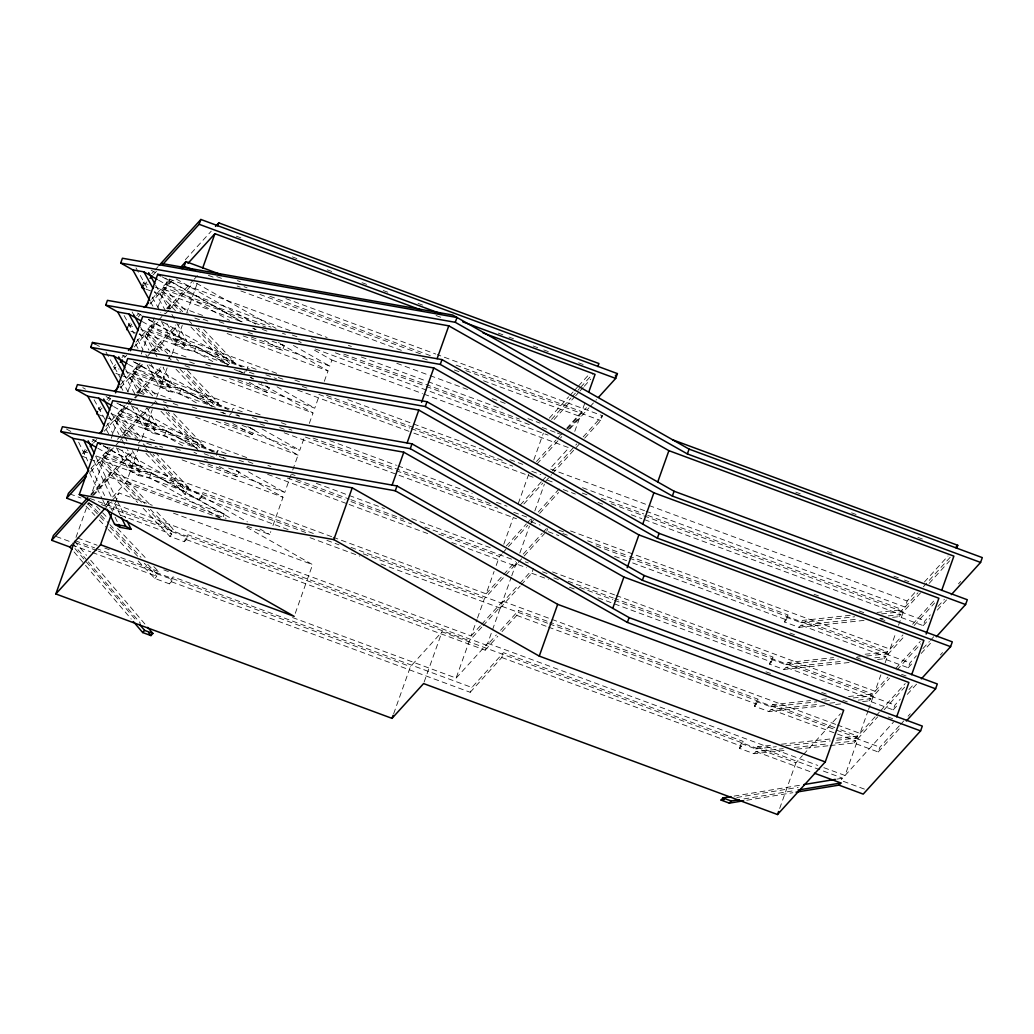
<?xml version="1.0" encoding="UTF-8"?>
<svg xmlns="http://www.w3.org/2000/svg" width="1034" height="1034" viewBox="0 0 1034 1034"><rect width="100%" height="100%" fill="white"/><g stroke="black" fill="none" stroke-linecap="round" stroke-linejoin="round"><path stroke-width="0.75" stroke-dasharray="5 3.75" d="M82.552 453.655L85.564 448.885M127.544 327.3L130.349 322.75M142.11 286.379L143.403 282.773L145.342 280.628M75.986 537.396L88.2 503.08M119.362 441.35L104.266 457.972L90.979 495.286L130.866 451.341M331.643 536.672L105.985 453.163L108.105 447.192M111.297 438.248L112.887 433.763M113.417 432.277L119.259 415.862L127.88 406.362M246.687 457.558L120.978 411.041L123.098 405.082M127.88 391.64L134.265 373.739L143.959 363.05M260.167 414.88L135.971 368.931L138.117 362.908M141.296 353.964L149.258 331.617L157.879 322.117M276.673 373.326L150.977 326.809L154.156 317.852M157.879 307.408L164.251 289.507L173.958 278.818M290.166 330.647L165.97 284.686L168.115 278.676L327.132 337.511M92.362 495.506L109.165 476.997L110.884 472.176L224.158 514.092L222.866 517.711M154.57 440.678L125.877 430.066L124.158 434.875L130.206 437.111M139.163 392.752L140.87 387.944L171.075 399.124M186.081 357.001L155.875 345.821L154.156 350.642L157.181 351.754M202.586 315.448L170.868 303.712L169.162 308.52L173.686 310.2M112.46 511.248L118.962 492.972L152.244 505.29M112.628 497.031L126.652 481.586L139.926 444.284M142.175 437.977L152.269 409.632M156.638 397.353L167.275 367.509M172.174 353.744L182.268 325.387M186.637 313.121L197.274 283.264M219.635 517.323L149.555 477.579L138.453 475.601L140.159 470.793L130.542 465.339L122.025 449.997M182.772 445.783L164.548 435.456L153.446 433.492L155.165 428.671L145.548 423.216L136.242 406.478M196.37 402.872L179.541 393.334L168.439 391.369L170.158 386.561L160.541 381.107L151.235 364.369M212.771 361.551L194.547 351.211L183.445 349.246L185.151 344.438L175.547 338.984L167.017 323.642M149.555 477.579L151.261 472.758L140.159 470.793M164.548 435.456L166.267 430.635L155.165 428.671M179.541 393.334L181.26 388.526L170.158 386.561M194.547 351.211L196.253 346.403L185.151 344.438M138.168 560.945L154.816 578.458L169.369 583.835L171.088 579.027L173.027 576.882L471.892 687.481L503.48 652.687L743.136 741.378L741.417 746.186L739.478 748.332L754.032 753.708L787.339 750.141M143.17 508.314L169.809 536.336L184.375 541.726L186.081 536.904L188.033 534.772L486.898 645.358L496.372 634.928M145.962 453.357L184.815 494.213L199.368 499.603L201.087 494.795L203.026 492.649L314.724 533.983M245.213 370.844L244.36 373.248L234.175 369.474M169.369 583.835L171.321 581.703L173.027 576.882M184.375 541.726L186.314 539.58L188.033 534.772M199.368 499.603L201.307 497.457L203.026 492.649M216.313 455.348L218.019 450.527L227.079 453.887M231.732 412.023L233.025 408.417L243.585 412.32M246.299 371.103L248.018 366.294L257.078 369.642M199.678 462.818L237.432 476.79L239.151 471.982L233.542 468.803M216.184 421.265L252.438 434.668L254.144 429.86L248.548 426.68M229.677 378.586L267.431 392.558L269.15 387.737L264.937 385.359M243.158 335.908L282.424 350.436L284.143 345.614L278.547 342.448M247.152 526.177L269.758 534.539L270.818 531.554M272.937 525.595L283.032 497.238L234.175 469.526M207.924 463.995L284.751 492.43L292.195 471.53M292.725 470.043L298.038 455.115L247.772 426.615M224.43 422.441L299.744 450.307L304.526 436.878M309.308 423.449L313.031 413.005L261.382 383.704M237.923 379.762L314.75 408.184L319.532 394.755M324.314 381.326L328.036 370.883L277.771 342.383M251.417 337.084L329.743 366.075L331.888 360.052L312.346 348.962M295.272 613.33L312.604 564.629L245.187 526.396M393.644 713.796L410.446 666.607L442.022 631.826L795.934 762.782L802.449 755.608M424.134 682.052L442.022 631.826M292.557 617.544L456.123 678.071L469.41 640.757L482.051 626.85M107.639 501.451L471.129 635.949L476.971 619.534M477.501 618.048L484.416 598.647L515.992 563.853L526.59 567.782M333.155 537.228L486.122 593.826L494.097 571.453M496.217 565.482L499.409 556.525L501.516 554.211M503.778 544.246L513.342 517.388M518.267 503.571L528.878 473.779M533.777 460.014L543.341 433.156M171.321 581.703L470.186 692.289L471.892 687.481M186.314 539.58L485.179 650.166L486.898 645.358M380.939 563.931L500.185 608.057L501.891 603.236L518.732 584.688M451.78 542.475L515.178 565.934L516.457 562.328M531.037 521.407L531.89 519.003M456.123 678.071L487.712 643.277L500.986 605.976L547.93 623.347M481.65 624.355L502.705 601.168L511.21 577.282M511.74 575.796L515.992 563.853M519.831 553.074L529.395 526.216M534.824 510.951L544.388 484.093M574.762 431.372L580.074 416.482L480.112 379.491M566.697 428.283L581.78 411.661L584.973 402.704M470.186 692.289L501.761 657.508L503.48 652.687M502.02 631.619L516.754 615.385L518.473 610.577L548.615 621.731M521.226 584.856L531.76 573.263L533.466 568.454M546.753 531.153L547.606 528.736M584.675 438.17L600.689 420.528L602.408 415.72L437.304 354.623M739.478 748.332L741.184 743.511L743.136 741.378M824.537 705.653L769.025 711.599L754.471 706.209L756.19 701.388L758.129 699.255L550.127 622.287M849.056 662.51L784.031 669.476L769.464 664.086L771.183 659.278L773.122 657.133L614.868 598.57M864.049 620.4L799.024 627.354L784.47 621.964L786.176 617.156L788.128 615.01L629.861 556.447M754.471 706.209L756.41 704.064L758.129 699.255M769.464 664.086L771.416 661.954L773.122 657.133M784.47 621.964L786.409 619.831L788.128 615.01M779.688 808.446L795.934 762.782M823.839 767.667L845.036 775.5L858.323 738.198L877.685 716.859M837.32 724.976L860.029 733.39L868.004 711.004M868.534 709.505L873.316 696.076L889.46 678.304M616.122 595.468L875.035 691.268L880.878 674.853M885.13 662.91L888.309 653.966L904.453 636.181M570.548 530.933L890.028 649.145L895.871 632.73M898.533 625.273L903.315 611.844L920.531 592.87M646.121 511.223L905.021 607.036L907.167 601.013L915.775 591.526M830.16 745.566L853.942 743.019L878.215 751.989L879.921 747.181L899.412 725.713M862.602 701.582L868.948 700.897L893.208 709.88L894.927 705.059L900.33 699.1M877.595 659.459L883.941 658.774L908.201 667.757L909.92 662.949L916.421 655.789M892.601 617.337L898.947 616.665L923.207 625.635L924.913 620.827L930.329 614.855M151.752 273.571L153.885 271.218M154.958 270.042L158.163 266.513M144.695 284.272L146.828 281.92M153.239 274.863L156.444 271.335M185.357 259.676L211.233 231.177M136.746 315.693L138.892 313.341M151.701 299.227L169.847 279.232M154.596 286.909L161.601 289.507L163.54 287.362L271.076 327.158M165.97 284.686L171.36 278.753M129.702 326.382L131.835 324.03M138.246 316.973L140.378 314.62M149.982 304.035L172.407 279.335M154.286 292.247L159.882 294.315L161.821 292.183L242.602 322.065M115.55 364.64L113.404 367.005L119 369.086M121.999 357.544L124.145 355.179M135.958 342.164L155.113 321.057M166.668 308.339L170.868 303.712M140.999 329.549L146.595 331.63L148.547 329.484L233.464 360.905L231.513 363.05L198.218 328.024M150.977 326.809L156.367 320.876M167.146 308.998L193.009 280.498M194.095 279.309L200.557 272.188M113.843 369.461L115.989 367.096M124.571 357.622L126.73 355.257M134.239 346.985L157.607 321.238M158.654 320.088L164.962 313.147M130.891 331.255L144.889 336.438L146.828 334.292L228.734 364.601M165.427 313.806L168.658 310.252M169.744 309.063L193.448 282.928M100.556 406.763L98.411 409.128L102.612 410.679M106.993 399.667L111.297 394.936M120.952 384.286L140.12 363.18M149.568 352.762L155.875 345.821M126.006 371.671L131.602 373.739L133.541 371.607L218.458 403.027L216.52 405.16L184.336 371.309M135.971 368.931L141.361 362.986M147.836 355.864L151.067 352.297M152.14 351.121L175.858 324.986M99.91 410.395L102.069 408.029M108.505 400.933L110.651 398.568M120.319 387.918L142.602 363.361M121.495 375.445L129.883 378.56L131.835 376.415L215.24 407.28M154.738 351.172L179.541 323.862M92 441.789L94.146 439.411M105.959 426.409L125.127 405.289M126.174 404.139L129.328 400.662M136.669 392.571L140.87 387.944M111 413.794L116.609 415.862L118.548 413.716L203.465 445.137L201.527 447.283L168.232 412.269M120.978 411.041L125.282 406.297M137.147 393.23L160.865 367.109M168.413 358.798L171.644 355.231M83.844 453.693L87.063 450.152M93.512 443.043L96.731 439.502M104.24 431.217L127.609 405.483M128.655 404.32L136.01 396.229M98.088 414.466L114.89 420.67L116.829 418.537L197.236 448.291M135.428 398.051L138.659 394.484M139.745 393.295L163.462 367.173M90.966 468.518L110.121 447.412M117.475 439.321L125.877 430.066M96.007 455.904L101.603 457.984L103.555 455.839L188.472 487.26L186.521 489.405L153.226 454.378M105.985 453.163L111.375 447.231M122.154 435.353L146.944 408.042M90.32 472.15L112.616 447.606M90.1 459.174L99.897 462.793L101.836 460.647L186.753 492.081L184.815 494.213M120.435 440.161L123.666 436.606M124.752 435.417L150.615 406.918M151.701 405.729L154.932 402.161M90.927 494.162L110.884 472.176M138.414 443.03L141.645 439.476M93.577 495.351L133.464 451.406M105.093 505.342L108.324 501.774M106.192 507.048L110.457 502.356M111.517 501.18L118.962 492.972M229.367 415.371L231.306 413.225M216.08 452.672L218.019 450.527M150.434 509.348L171.528 531.528L173.466 529.382L155.772 510.77M169.809 536.336L171.76 534.19L148.289 509.503M147.655 564.306L156.535 573.637L158.473 571.505L152.942 565.688M154.816 578.458L156.754 576.313L144.346 563.259M549.338 418.15L568.739 396.772M569.824 395.583L573.056 392.028M574.129 390.839L577.36 387.272M578.445 386.083L588.139 375.407M551.51 419.416L570.91 398.038M571.983 396.849L579.531 388.538M580.617 387.349L592.469 374.295M554.108 419.481L574.581 396.914M575.667 395.738L578.898 392.17M579.971 390.981L583.215 387.414M584.288 386.238L590.75 379.103M536.504 461.539L555.917 440.161M556.99 438.972L560.221 435.417M567.227 428.877L586.446 407.706M536.956 463.969L561.746 436.658M568.209 429.537L580.074 416.482M569.786 428.994L589.005 407.823M590.065 406.646L596.476 399.589M520.335 504.954L541.389 481.766M542.436 480.603L545.59 477.126M552.221 471L576.778 443.948M583.189 436.891L602.408 415.72M523.876 503.972L542.824 483.098M545.177 481.702L551.574 474.645M552.647 473.469L579.337 444.051M506.389 545.913L526.384 523.889M527.443 522.726L530.597 519.249M538.21 512.05L561.359 486.536M502.563 553.048L527.831 525.22M530.171 523.811L533.337 520.335M539.645 513.381L558.593 492.507M486.122 593.826L515.604 561.359M523.204 554.159L542.152 533.298M543.199 532.135L546.366 528.658M515.178 565.934L517.284 563.62M518.331 562.457L544.647 533.466M471.129 635.949L480.603 625.518M519.792 583.525L531.36 570.768M483.098 625.686L500.986 605.976M500.185 608.057L520.18 586.019M500.572 630.288L518.473 610.577M485.179 650.166L497.806 636.259M786.176 617.156L800.743 622.546L802.681 620.4L851.667 615.152M799.024 627.354L800.962 625.221L858.22 619.082M771.183 659.278L785.737 664.668L787.688 662.523L833.507 657.611M784.031 669.476L785.969 667.331L843.214 661.204M756.19 701.388L770.744 706.778L772.682 704.645L810.617 700.574M769.025 711.599L770.976 709.453L818.734 704.335M741.184 743.511L755.751 748.9L757.689 746.755L773.497 745.062M754.032 753.708L755.97 751.576L783.19 748.655M924.383 582.039L948.062 555.956M881.627 613.886L900.653 611.844L902.604 609.711L645.216 514.467M905.021 607.036L917.946 592.805M923.323 586.873L950.233 557.236M898.947 616.665L900.885 614.519L643.355 519.223M929.139 583.396L949.587 560.867M866.621 656.008L885.66 653.966L887.599 651.821L802.681 620.4M890.028 649.145L902.941 634.928M912.634 624.252L935.227 599.358M883.941 658.774L885.892 656.642L800.962 625.221M914.146 625.505L934.594 602.99M803.534 754.419L840.435 713.77M937.916 606.506L944.404 599.358M958.479 583.848L960.651 581.47M923.207 625.635L929.695 618.487M937.282 610.138L947.028 599.397M853.218 697.95L870.654 696.089L872.606 693.943L787.688 662.523M875.035 691.268L887.947 677.037M895.483 668.739L920.234 641.481M868.948 700.897L870.886 698.751L785.969 667.331M896.995 669.993L920.674 643.923M922.91 648.628L929.411 641.481M930.497 640.279L933.741 636.698M908.201 667.757L913.617 661.799M921.204 653.449L932.022 641.519M836.635 740.241L855.661 738.198L857.6 736.066L839.556 729.384M860.029 733.39L875.1 716.795M876.173 715.606L879.404 712.051M880.477 710.862L905.228 683.59M853.942 743.019L855.894 740.874L770.976 709.453M884.148 709.751L904.595 687.222M909.002 689.562L914.405 683.59M940.397 654.974L942.556 652.583M893.208 709.88L898.624 703.908M907.283 694.37L917.029 683.642M757.689 746.755L842.607 778.175L840.668 780.321L864.928 789.304M845.036 775.5L893.466 722.159M900.498 724.524L903.742 720.944M908.072 716.174L910.243 713.783M878.215 751.989L900.95 726.954M734.088 796.102L800.704 785.103M836.79 779.145L842.607 778.175M736.79 797.472L798.17 787.339M743.963 798.907L794.81 790.558M746.781 800.264L792.871 792.703M876.961 612.451L902.604 609.711M800.743 622.546L854.666 616.768M888.245 615.876L900.885 614.519M879.908 618.694L883.075 618.358M865.122 654.238L887.599 651.821M785.737 664.668L838.083 659.059M857.108 657.017L860.288 656.68M874.829 657.818L885.892 656.642M821.681 699.398L826.412 698.894M848.539 696.515L872.606 693.943M770.744 706.778L816.731 701.853M824.667 701.013L829.423 700.496M829.798 703.159L837.708 702.306M858.246 700.108L870.886 698.751M835.64 704.464L841.986 703.779M781.394 744.221L830.38 738.974M836.7 738.302L857.6 736.066M755.751 748.9L776.366 746.69M785.879 745.669L830.289 740.926M794.254 747.479L829.022 743.756M835.343 743.071L855.894 740.874M796.852 749.133L828.57 745.734M175.547 338.984L186.637 340.949L175.806 321.445M161.42 321.484L173.828 343.792L184.931 345.77L173.26 324.779M160.541 381.107L171.644 383.071L163.126 367.742M147.203 364.989L158.835 385.915L169.925 387.879L157.491 365.506M145.548 423.216L156.651 425.194L145.807 405.69M131.421 405.716L143.829 428.037L154.932 430.002L143.274 409.012M130.542 465.339L141.645 467.303L132.352 450.591M116.428 447.838L128.836 470.16L139.939 472.124L127.492 449.738M236.321 236.166L240.87 237.846M292.363 256.897L296.9 258.578M327.196 269.784L331.733 271.464M362.029 282.683L366.579 284.363M383.226 290.528L387.776 292.208M418.072 303.414L422.609 305.095M498.336 333.116L502.886 334.796M508.935 337.045L513.484 338.725M533.169 346.002L537.719 347.683M543.768 349.931L548.317 351.612M578.601 362.818L583.15 364.498M436.038 315.512L442.1 317.748M237.368 280.641L240.392 281.765M285.836 298.58L435.792 354.067M216.778 276.595L224.352 279.4M244.037 286.689L247.074 287.814M269.796 296.215L430.325 355.618M456.072 365.144L581.78 411.661M795.766 492.158L800.29 493.838M851.564 512.812L856.087 514.48M917.908 537.357L922.431 539.037M208.39 275.367L214.452 277.616M237.174 286.017L240.198 287.142M259.883 294.419L421.962 354.391M465.882 370.65L600.689 420.528M240.819 290.942L401.36 350.345M422.557 358.191L428.619 360.439M454.365 369.965L458.902 371.645M348.342 345.356L351.366 346.48M396.81 363.296L428.606 375.071M430.131 375.626L471.013 390.762M492.223 398.607L505.859 403.648M311.363 338.493L318.937 341.298M361.344 356.988L426.473 381.081M427.986 381.636L502.201 409.102M527.947 418.628L540.058 423.113M292.286 335.003L298.348 337.239M343.779 354.055L519.482 419.067M542.191 427.481L555.827 432.522M557.339 433.078L561.889 434.758M164.251 289.507L265.725 327.054M282.385 333.219L285.423 334.331M335.404 352.827L424.754 385.889M426.267 386.457L529.253 424.56M143.403 282.773L148.999 284.841M262.261 329.342L269.822 332.147M315.189 348.923L548.072 435.107M145.884 289.145L152.89 291.73M331.888 360.052L422.479 393.566M423.992 394.135L568.933 447.761L549.842 468.79L907.167 601.013M219.195 321.587L226.756 324.379M247.901 332.211L255.45 335.003M272.058 341.155L284.143 345.614M203.207 319.248L210.742 322.039M227.312 328.166L231.836 329.833M827.51 551.574L832.034 553.255M893.867 576.132L898.391 577.799M904.414 580.035L908.938 581.715M194.831 318.02L202.38 320.811M227.105 333.53L328.036 370.883M294.858 380.047L302.419 382.851M347.863 399.667L484.171 450.1M509.917 459.626L523.54 464.667M582.517 487.699L644.596 510.667M278.211 377.462L285.759 380.253M302.355 386.406L306.891 388.073M326.511 395.337L414.052 427.727M415.565 428.296L503.119 460.686M531.786 471.297L540.847 474.645M601.31 498.22L643.704 513.911M149.258 331.617L249.22 368.608M265.88 374.773L276.479 378.702M318.886 394.393L409.761 428.011M411.273 428.58L512.748 466.127M128.397 324.896L132.598 326.447M231.513 363.05L241.71 366.812M547.503 480.177L555.064 482.981M582.323 493.063L588.385 495.312M611.094 503.713L903.315 611.844M900.653 611.844L924.913 620.827M249.323 372.227L256.871 375.019M297.624 390.102L412.346 432.548M413.846 433.104L533.092 477.23M563.259 489.586L575.356 494.058M598.014 502.446L604.063 504.682M631.27 514.751L641.843 518.667M205.714 364.265L213.262 367.057M258.578 383.821L269.15 387.737M189.713 361.926L197.248 364.705M814.029 594.253L818.553 595.933M859.267 610.991L863.791 612.671M880.373 618.81L884.897 620.478M184.996 365.622L189.506 367.29M213.611 376.208L313.031 413.005M281.364 422.725L287.426 424.974M329.833 440.665L396.474 465.313M397.987 465.882L472.202 493.334M496.436 502.304L507.035 506.233M264.717 420.14L267.741 421.252M288.874 429.071L291.885 430.196M313.018 438.015L492.649 504.476M513.782 512.295L527.366 517.323M559.019 530.235L563.543 531.915M587.661 540.834L628.349 555.891M134.265 373.739L231.189 409.606M252.399 417.452L259.961 420.256M279.658 427.546L284.195 429.226M305.405 437.072L394.755 470.134M396.268 470.69L497.742 508.237M216.52 405.16L225.257 408.391M530.985 521.743L540.071 525.104M562.78 533.505L567.33 535.185M596.088 545.836L627.884 557.597M629.409 558.153L888.309 653.966M885.66 653.966L909.92 662.949M235.83 414.905L238.854 416.017M259.986 423.837L264.51 425.517M284.13 432.768L516.586 518.784M548.266 531.709L558.812 535.612M614.584 556.253L626.643 560.712M632.666 562.935L786.409 619.831M115.886 373.377L120.086 374.928M220.63 412.139L224.998 413.755M192.221 406.944L196.757 408.624M242.059 425.388L254.144 429.86M173.208 403.48L179.244 405.716M789.976 633.028L794.5 634.695M856.333 657.572L860.857 659.253M901.57 674.323L906.094 675.99M140.676 393.321L143.687 394.432M163.32 401.696L166.345 402.821M195.607 417.219L298.038 455.115M267.884 465.403L270.921 466.528M292.118 474.373L295.142 475.498M316.352 483.343L384.506 508.56M411.765 518.641L493.554 548.912M525.272 561.85L528.296 562.961M552.531 571.931L614.61 594.899M248.212 461.707L254.248 463.93M296.512 479.569L349.35 499.125M350.849 499.68L403.687 519.236M424.819 527.056L513.872 560.001M542.514 571.802L547.038 573.469M568.144 581.276L613.356 598.014M119.259 415.862L217.709 452.285M238.906 460.13L246.48 462.935M287.374 478.07L344.929 499.357M350.991 501.606L411.571 524.018M438.83 534.113L499.409 556.525M201.527 447.283L214.62 452.129M553.836 577.864L558.386 579.544M579.583 587.39L612.891 599.72M614.403 600.276L873.316 696.076M870.654 696.089L894.927 705.059M219.324 456.459L225.36 458.695M267.625 474.335L347.631 503.933M349.143 504.489L429.136 534.1M531.76 573.263L548.33 579.402M569.437 587.209L576.972 590M598.079 597.807L771.416 661.954M204.176 453.719L208.545 455.335M209.992 455.865L214.361 457.48M175.715 448.51L183.264 451.302M204.409 459.122L207.433 460.246M228.579 468.066L239.151 471.982M159.727 446.158L162.739 447.27M765.936 671.803L770.459 673.47M821.733 692.444L826.256 694.111M842.839 700.251L847.363 701.931M888.077 716.989L892.601 718.669M146.815 443.263L157.388 447.166M182.113 459.897L283.032 497.238M502.705 601.168L835.808 724.42M350.953 547.387L501.891 603.236M772.682 704.645L838.044 728.828M104.266 457.972L305.702 532.51M326.899 540.355L339.023 544.84M363.244 553.81L484.416 598.647M83.405 451.251L87.606 452.802M186.521 489.405L201.087 494.795M549.442 623.903L858.323 738.198M855.661 738.198L879.921 747.181M201.307 497.457L288.861 529.86M309.993 537.68L359.806 556.111M516.754 615.385L546.908 626.539M548.408 627.095L756.41 704.064M81.699 456.059L88.691 458.657M126.652 481.586L226.071 518.383M109.165 476.997L220.927 518.344M173.428 513.135L312.604 564.629M487.712 643.277L817.778 765.418M90.061 498.517L173.466 529.382M101.384 504.579L469.41 640.757M69.808 493.89L81.014 498.026M171.528 531.528L186.081 536.904M88.226 503.287L92.388 504.825M120.616 515.268L171.76 534.19M501.761 657.508L741.417 746.186M755.97 751.576L812.944 772.656M77.498 537.964L97.183 545.254M104.757 548.046L109.307 549.726M163.824 569.902L168.374 571.582M75.055 540.64L94.611 547.865M96.123 548.421L158.473 571.505M75.779 542.772L96.989 550.618M98.501 551.187L410.446 666.607M56.211 536.517L71.605 542.217L87.27 560.648M156.535 573.637L171.088 579.027M71.837 544.892L90.798 551.91M92.297 552.466L156.754 576.313M196.473 283.251L276.039 328.385M298.387 341.052L301.178 342.629M176.181 278.986L255.76 324.107M293.449 345.485L329.743 366.075M151.145 270.197L155.346 272.575M165.156 278.133L242.15 321.807M253.343 328.153L256.148 329.743M161.899 276.673L241.478 321.794M252.645 328.127L255.437 329.717M158.59 280.201L229.561 320.45M264.342 340.173L282.424 350.436M162.584 321.897L242.15 367.018M264.484 379.685L267.276 381.275M277.047 386.806L314.75 408.184M137.457 313.056L141.593 315.409M148.495 319.312L186.637 340.949M196.253 346.403L228.501 364.692M239.707 371.051L242.512 372.641M250.926 377.41L253.731 379M148.301 319.584L227.881 364.705M239.048 371.038L241.84 372.628M250.215 377.371L253.007 378.961M142.149 321.509L184.931 345.77M249.207 382.218L267.431 392.558M173.828 343.792L183.445 349.246M148.974 364.808L228.553 409.929M236.928 414.686L239.72 416.263M262.054 428.929L299.744 450.307M122.451 355.179L125.217 356.743M134.872 362.223L171.644 383.071M181.26 388.526L212.099 406.013M133.308 361.693L211.479 406.039M222.646 412.372L225.438 413.949M95.102 343.999L101.784 347.786M128.526 364.407L169.925 387.879M232.805 423.539L252.438 434.668M158.835 385.915L168.439 391.369M132.585 406.129L212.151 451.251M223.331 457.584L226.123 459.174M248.457 471.84L284.751 492.43M106.075 396.513L111.594 399.641M119.879 404.333L156.651 425.194M166.267 430.635L197.093 448.136M116.907 403.027L196.486 448.149M82.785 387.634L85.447 389.146M113.533 406.53L154.932 430.002M193.978 452.142L196.783 453.732M219.208 466.45L237.432 476.79M143.829 428.037L153.446 433.492M117.592 448.252L247.41 521.873M259.986 529.007L269.758 534.539M92.465 439.411L96.601 441.764M103.503 445.667L141.645 467.303M151.261 472.758L224.158 514.092M103.335 445.951L232.56 519.236M66.447 428.994L71.785 432.018M97.855 448.252L139.939 472.124M128.836 470.16L138.453 475.601M163.54 287.362L188.123 313.212M203.608 329.497L233.464 360.905M161.601 289.507L182.682 311.686M161.821 292.183L180.627 311.958M189.468 321.251L191.691 323.577M196.111 328.23L230.75 364.666M159.882 294.315L175.418 310.665M190.954 327.002L228.695 366.695M148.547 329.484L172.019 354.171M176.439 358.824L178.649 361.15M187.503 370.456L218.458 403.027M146.595 331.63L167.689 353.809M146.828 334.292L164.522 352.904M168.943 357.557L171.153 359.884M180.006 369.19L215.744 406.789M144.889 336.438L159.314 351.612M175.961 369.125L210.367 405.315M133.541 371.607L157.013 396.293M164.755 404.436L168.077 407.926M173.609 413.742L203.465 445.137M131.602 373.739L152.683 395.919M163.786 407.59L167.12 411.093M131.835 376.415L149.529 395.027M155.048 400.843L158.37 404.333M166.112 412.476L200.751 448.911M129.883 378.56L144.321 393.734M160.968 411.248L198.696 450.927M118.548 413.716L142.02 438.416M155.294 452.362L188.472 487.26M116.609 415.862L137.69 438.041M143.235 443.883L146.57 447.373M116.829 418.537L137.845 440.639M145.587 448.782L148.909 452.272M150.008 453.435L186.753 492.081M114.89 420.67L130.426 437.02M103.555 455.839L150.24 504.954M101.603 457.984L144.889 503.506M101.836 460.647L142.757 503.687M99.897 462.793L137.625 502.485M96.537 506.363L107.601 517.995M117.553 528.464L147.41 559.872M88.834 502.434L99.923 514.105M101.035 515.268L108.803 523.45M109.914 524.613L140.986 557.3M87.942 503.933L99.005 515.565M100.104 516.729L105.636 522.545M110.056 527.198L137.703 556.279M86.003 506.078L94.882 515.423M99.329 520.089L107.097 528.258M108.195 529.421L130.4 552.776M74.965 548.55L137.354 621.835M74.06 551.923L84.452 564.137M85.499 565.352L131.253 619.095M74.513 541.209L86.533 555.348M90.669 560.221L146.673 626.126M88.317 561.876L140.508 623.295M155.669 285.229L168.826 308.907M171.928 314.478L175.03 320.049M154.673 291.342L167.069 313.638M135.997 267.845L148.405 290.166M152.282 297.133L160.813 312.488M150.563 301.954L152.89 306.142M132.119 311.958L133.683 314.775M140.676 327.339L153.833 351.03M154.609 352.426L156.935 356.601M139.68 333.465L148.974 350.177M124.106 315.551L134.187 333.685M137.289 339.255L142.705 349.027M145.807 354.597L150.46 362.973M135.57 344.076L139.448 351.043M125.67 369.461L138.84 393.14M123.912 374.192L135.519 395.078M106.011 352.09L120.732 378.586M121.508 379.982L129.263 393.928M120.577 386.186L122.904 390.374M128.319 400.145L130.646 404.32M111.452 412.98L123.834 435.262M124.61 436.658L126.936 440.833M108.906 416.301L118.975 434.422M122.077 439.993L126.717 448.342M94.107 399.783L106.515 422.105M107.29 423.501L112.719 433.259M106.347 429.705L109.449 435.288M95.697 456.356L116.532 499.28M117.23 500.702L125.566 517.879M93.603 460.363L111.724 497.587M114.515 503.312L120.784 516.199M78.662 442.19L87.774 460.957M91.276 468.169L104.602 495.596M107.407 501.374L111.607 510.033M115.11 517.246L117.217 521.575M89.48 472.706L102.017 498.491M102.715 499.913L106.903 508.508"/><path stroke-width="1.5" d="M96.446 447.463L83.844 440.316L72.742 438.351L60.722 431.527L62.441 426.719L397.004 485.967L629.086 617.582L922.315 726.088L920.596 730.896L863.209 794.112L838.949 785.129L796.051 792.173M112.15 405.742L98.85 398.193L87.748 396.229L75.728 389.417L77.434 384.596L411.997 443.844L644.092 575.473L937.308 683.965L935.589 688.786L906.366 720.982M127.156 363.619L113.843 356.071L102.741 354.106L90.721 347.295L92.44 342.474L427.003 401.735L659.085 533.35L952.301 641.856L950.595 646.664L921.359 678.86M140.766 320.721L128.836 313.961L117.734 311.984L105.714 305.172L107.433 300.364L441.996 359.612L674.078 491.228L967.307 599.733L965.588 604.541L936.352 636.75M157.207 279.413L143.842 271.839L132.74 269.874L120.72 263.05L122.426 258.242L456.989 317.49L455.283 322.311L687.364 453.926L980.581 562.431L982.3 557.61L689.083 449.105L452.646 315.021L161.575 263.463M71.979 549.481L69.898 547.038L51.7 540.304L53.419 535.483L87.774 497.625M82.1 503.881L66.693 498.181L68.412 493.36L88.821 470.884M96.692 413.936L97.545 411.532M126.691 329.704L127.544 327.3M55.849 593.955L100.544 544.724L294.186 616.38L79.295 494.511L97.726 442.772L352.232 487.841L557.675 604.347L843.692 710.19L825.261 761.929L777.516 814.534L423.591 683.577L392.015 718.359L55.849 593.955L74.267 542.217L105.132 508.224M101.035 433.479L112.719 400.649L403.803 452.207L623.89 577.024L908.899 682.479L896.685 716.795M115.498 392.855L127.725 358.527L418.796 410.084L638.896 534.901L923.905 640.356L911.678 674.685M130.491 350.733L142.718 316.417L433.802 367.962L653.889 492.779L938.898 598.247L926.141 634.049M146.027 307.124L157.711 274.294L448.795 325.839L668.895 450.656L953.891 556.124L941.677 590.44M182.023 268.75L184.155 266.397L185.874 261.589L220.707 274.475M162.855 264.277L199.148 224.288L200.867 219.467L617.401 373.597L615.695 378.418L598.608 397.237M100.544 544.724L111.375 514.286M202.703 268.013L214.917 233.697L420.89 309.903M217.709 225.864L218.781 222.866L598.919 363.529L597.846 366.54M825.261 761.929L539.257 656.099L333.814 539.593L352.232 487.841M392.119 485.036L403.803 452.207M407.112 442.914L418.796 410.084M421.575 402.291L433.802 367.962M437.111 358.669L448.795 325.839M920.596 730.896L627.38 622.403L395.285 490.788L397.004 485.967M935.589 688.786L642.372 580.281L410.291 448.666L411.997 443.844M950.595 646.664L657.365 538.158L425.284 406.543L427.003 401.735M965.588 604.541L672.371 496.049L440.277 364.42L441.996 359.612M392.015 718.359L393.101 715.308M588.695 392.261L595.067 374.36L482.994 332.883M539.257 656.099L557.675 604.347M612.735 608.354L623.89 577.024M627.199 567.731L638.896 534.901M642.734 524.122L653.889 492.779M657.727 481.999L668.895 450.656M627.38 622.403L629.086 617.582M642.372 580.281L644.092 575.473M657.365 538.158L659.085 533.35M672.371 496.049L674.078 491.228M687.364 453.926L689.083 449.105M777.516 814.534L778.602 811.483M956.683 548.304L957.755 545.293L672.746 439.838M159.223 265.337L200.867 219.467M143.636 285.449L141.684 287.581L144.489 288.615M150.033 278.392L152.166 276.039M215.537 226.42L218.781 222.866M144.23 307.46L148.495 302.755M180.536 267.47L185.874 261.589M187.968 263.373L214.917 233.697M128.436 350.448L132.74 345.718M120.28 362.365L122.426 360M114.515 391.382L118.807 386.651M99.522 433.504L102.741 429.95M90.281 446.598L92.44 444.232M66.693 498.181L86.029 476.881M51.7 540.304L89.208 498.97M69.898 547.038L71.837 544.892M142.692 632.537L144.631 630.391L152.89 633.441L150.951 635.587L142.692 632.537L133.321 621.537M615.269 375.949L617.401 373.597M743.614 800.781L729.306 803.134L721.047 800.07L722.986 797.938L730.922 796.619M955.597 547.658L957.755 545.293M729.306 803.134L731.245 800.988L739.194 799.683M951.358 594.628L980.581 562.431M838.949 785.129L840.888 782.996L814.443 773.199M803.883 784.573L835.33 779.377M721.047 800.07L724.201 799.553M797.989 790.041L840.888 782.996M120.72 263.05L455.283 322.311M105.714 305.172L440.277 364.42M90.721 347.295L425.284 406.543M75.728 389.417L410.291 448.666M60.722 431.527L395.285 490.788M79.295 494.511L333.814 539.593M107.601 509.943L114.567 524.264L125.67 526.228L131.124 529.318L126.949 520.735M114.567 524.264L120.022 527.353L131.124 529.318M199.148 224.288L441.505 313.961M462.715 321.807L615.695 378.418M184.155 266.397L194.754 270.326M722.986 797.938L731.245 800.988M157.711 274.294L160.503 275.884M92.44 342.474L95.102 343.999M97.726 442.772L100.531 444.362M139.435 624.278L144.631 630.391M147.707 627.341L152.89 633.441M148.857 633.131L150.951 635.587M148.676 272.653L154.893 283.833M143.842 271.839L153.135 288.551M132.74 269.874L149.788 300.558M133.683 314.775L139.9 325.956M128.836 313.961L138.129 330.673M117.734 311.984L134.019 341.285M118.69 356.898L124.894 368.065M113.843 356.071L123.912 374.192M102.741 354.106L119.802 384.79M103.684 399.008L109.901 410.188M98.85 398.193L108.131 414.905M87.748 396.229L104.02 425.517M88.148 440.82L94.301 453.499M83.844 440.316L92.207 457.493M121.482 517.633L125.67 526.228M118.626 524.471L120.022 527.353M72.742 438.351L88.084 469.85"/></g></svg>
